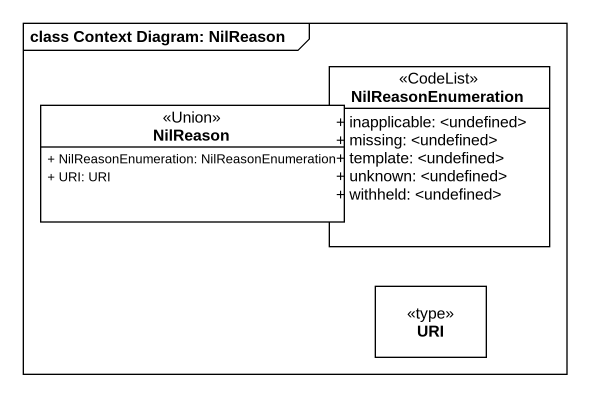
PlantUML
@startuml
mainframe class Context Diagram: NilReason
hide circle
hide empty members
skinparam classAttributeIconSize 0
class NilReason <<Union>> {
  + NilReasonEnumeration: NilReasonEnumeration
  + URI: URI
}
class NilReasonEnumeration <<CodeList>> {
  + inapplicable: <undefined>
  + missing: <undefined>
  + template: <undefined>
  + unknown: <undefined>
  + withheld: <undefined>
}
class URI <<type>>
@enduml
